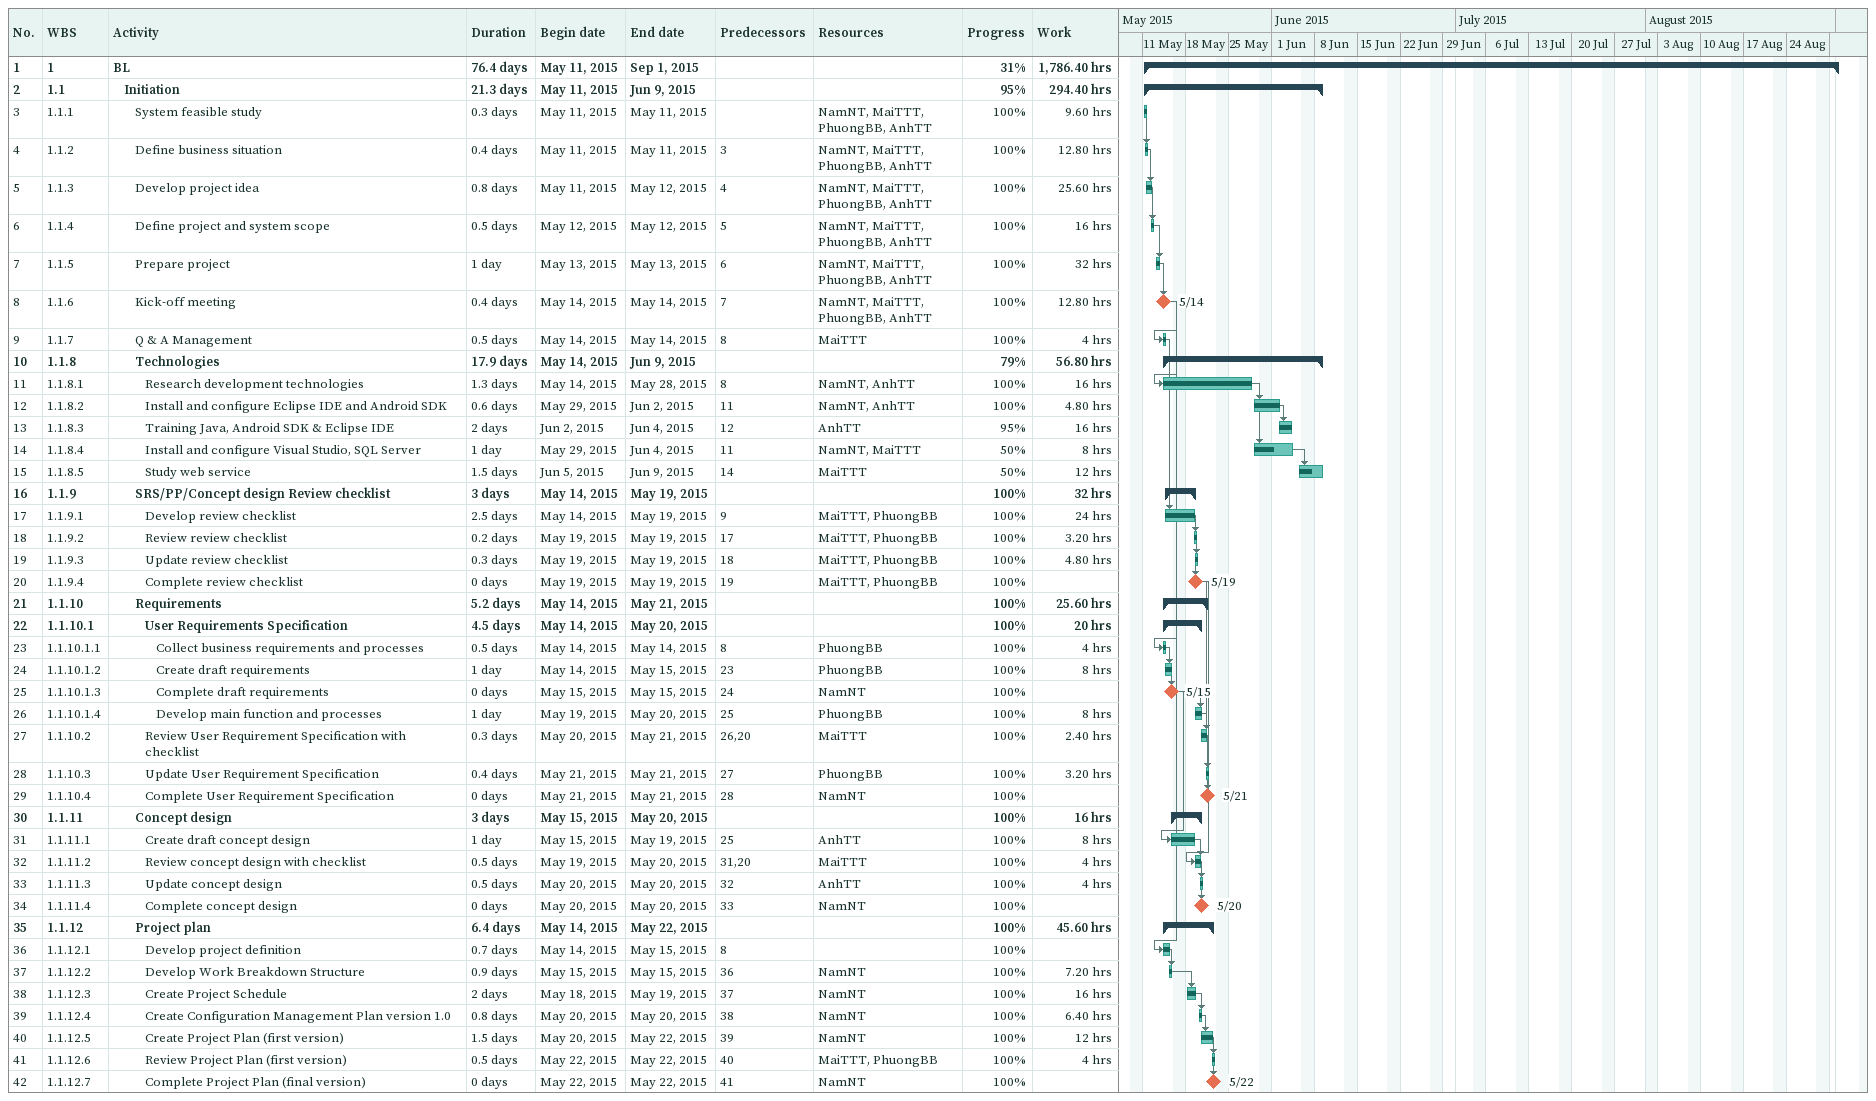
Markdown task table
| ID | WBS | Task | Duration | Start | Finish | Predecessors | Resources | % complete | Work (h) |
|---|---|---|---|---|---|---|---|---|---|
| 1 | 1 | **BL** | 76.4d | 2015-05-11 | 2015-09-01 |  |  | 31 | 1786.40 |
| 2 | 1.1 | **Initiation** | 21.3d | 2015-05-11 | 2015-06-09 |  |  | 95 | 294.40 |
| 3 | 1.1.1 | System feasible study | 0.3d | 2015-05-11 | 2015-05-11 |  | NamNT, MaiTTT, PhuongBB, AnhTT | 100 | 9.60 |
| 4 | 1.1.2 | Define business situation | 0.4d | 2015-05-11 | 2015-05-11 | 3 | NamNT, MaiTTT, PhuongBB, AnhTT | 100 | 12.80 |
| 5 | 1.1.3 | Develop project idea | 0.8d | 2015-05-11 | 2015-05-12 | 4 | NamNT, MaiTTT, PhuongBB, AnhTT | 100 | 25.60 |
| 6 | 1.1.4 | Define project and system scope | 0.5d | 2015-05-12 | 2015-05-12 | 5 | NamNT, MaiTTT, PhuongBB, AnhTT | 100 | 16 |
| 7 | 1.1.5 | Prepare project | 1d | 2015-05-13 | 2015-05-13 | 6 | NamNT, MaiTTT, PhuongBB, AnhTT | 100 | 32 |
| 8 | 1.1.6 | Kick-off meeting | 0.4d | 2015-05-14 | 2015-05-14 | 7 | NamNT, MaiTTT, PhuongBB, AnhTT | 100 | 12.80 |
| 9 | 1.1.7 | Q & A Management | 0.5d | 2015-05-14 | 2015-05-14 | 8 | MaiTTT | 100 | 4 |
| 10 | 1.1.8 | **Technologies** | 17.9d | 2015-05-14 | 2015-06-09 |  |  | 79 | 56.80 |
| 11 | 1.1.8.1 | Research development technologies | 1.3d | 2015-05-14 | 2015-05-28 | 8 | NamNT, AnhTT | 100 | 16 |
| 12 | 1.1.8.2 | Install and configure Eclipse IDE and Android SDK | 0.6d | 2015-05-29 | 2015-06-02 | 11 | NamNT, AnhTT | 100 | 4.80 |
| 13 | 1.1.8.3 | Training Java, Android SDK & Eclipse IDE | 2d | 2015-06-02 | 2015-06-04 | 12 | AnhTT | 95 | 16 |
| 14 | 1.1.8.4 | Install and configure Visual Studio, SQL Server | 1d | 2015-05-29 | 2015-06-04 | 11 | NamNT, MaiTTT | 50 | 8 |
| 15 | 1.1.8.5 | Study web service | 1.5d | 2015-06-05 | 2015-06-09 | 14 | MaiTTT | 50 | 12 |
| 16 | 1.1.9 | **SRS/PP/Concept design Review checklist** | 3d | 2015-05-14 | 2015-05-19 |  |  | 100 | 32 |
| 17 | 1.1.9.1 | Develop review checklist | 2.5d | 2015-05-14 | 2015-05-19 | 9 | MaiTTT, PhuongBB | 100 | 24 |
| 18 | 1.1.9.2 | Review review checklist | 0.2d | 2015-05-19 | 2015-05-19 | 17 | MaiTTT, PhuongBB | 100 | 3.20 |
| 19 | 1.1.9.3 | Update review checklist | 0.3d | 2015-05-19 | 2015-05-19 | 18 | MaiTTT, PhuongBB | 100 | 4.80 |
| 20 | 1.1.9.4 | Complete review checklist | 0d | 2015-05-19 | 2015-05-19 | 19 | MaiTTT, PhuongBB | 100 |  |
| 21 | 1.1.10 | **Requirements** | 5.2d | 2015-05-14 | 2015-05-21 |  |  | 100 | 25.60 |
| 22 | 1.1.10.1 | **User Requirements Specification** | 4.5d | 2015-05-14 | 2015-05-20 |  |  | 100 | 20 |
| 23 | 1.1.10.1.1 | Collect business requirements and processes | 0.5d | 2015-05-14 | 2015-05-14 | 8 | PhuongBB | 100 | 4 |
| 24 | 1.1.10.1.2 | Create draft requirements | 1d | 2015-05-14 | 2015-05-15 | 23 | PhuongBB | 100 | 8 |
| 25 | 1.1.10.1.3 | Complete draft requirements | 0d | 2015-05-15 | 2015-05-15 | 24 | NamNT | 100 |  |
| 26 | 1.1.10.1.4 | Develop main function and processes | 1d | 2015-05-19 | 2015-05-20 | 25 | PhuongBB | 100 | 8 |
| 27 | 1.1.10.2 | Review User Requirement Specification with checklist | 0.3d | 2015-05-20 | 2015-05-21 | 26, 20 | MaiTTT | 100 | 2.40 |
| 28 | 1.1.10.3 | Update User Requirement Specification | 0.4d | 2015-05-21 | 2015-05-21 | 27 | PhuongBB | 100 | 3.20 |
| 29 | 1.1.10.4 | Complete User Requirement Specification | 0d | 2015-05-21 | 2015-05-21 | 28 | NamNT | 100 |  |
| 30 | 1.1.11 | **Concept design** | 3d | 2015-05-15 | 2015-05-20 |  |  | 100 | 16 |
| 31 | 1.1.11.1 | Create draft concept design | 1d | 2015-05-15 | 2015-05-19 | 25 | AnhTT | 100 | 8 |
| 32 | 1.1.11.2 | Review concept design with checklist | 0.5d | 2015-05-19 | 2015-05-20 | 31, 20 | MaiTTT | 100 | 4 |
| 33 | 1.1.11.3 | Update concept design | 0.5d | 2015-05-20 | 2015-05-20 | 32 | AnhTT | 100 | 4 |
| 34 | 1.1.11.4 | Complete concept design | 0d | 2015-05-20 | 2015-05-20 | 33 | NamNT | 100 |  |
| 35 | 1.1.12 | **Project plan** | 6.4d | 2015-05-14 | 2015-05-22 |  |  | 100 | 45.60 |
| 36 | 1.1.12.1 | Develop project definition | 0.7d | 2015-05-14 | 2015-05-15 | 8 |  | 100 |  |
| 37 | 1.1.12.2 | Develop Work Breakdown Structure | 0.9d | 2015-05-15 | 2015-05-15 | 36 | NamNT | 100 | 7.20 |
| 38 | 1.1.12.3 | Create Project Schedule | 2d | 2015-05-18 | 2015-05-19 | 37 | NamNT | 100 | 16 |
| 39 | 1.1.12.4 | Create Configuration Management Plan version 1.0 | 0.8d | 2015-05-20 | 2015-05-20 | 38 | NamNT | 100 | 6.40 |
| 40 | 1.1.12.5 | Create Project Plan (first version) | 1.5d | 2015-05-20 | 2015-05-22 | 39 | NamNT | 100 | 12 |
| 41 | 1.1.12.6 | Review Project Plan (first version) | 0.5d | 2015-05-22 | 2015-05-22 | 40 | MaiTTT, PhuongBB | 100 | 4 |
| 42 | 1.1.12.7 | Complete Project Plan (final version) | 0d | 2015-05-22 | 2015-05-22 | 41 | NamNT | 100 |  |
